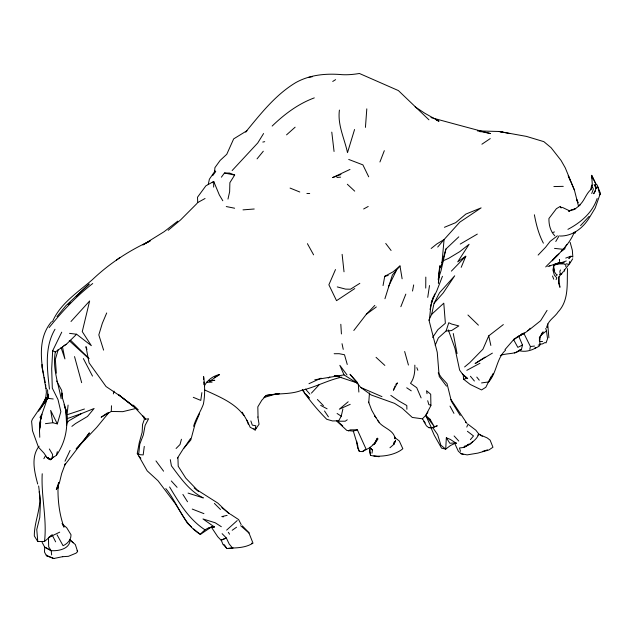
<?xml version="1.0" encoding="UTF-8"?>
<svg xmlns="http://www.w3.org/2000/svg" width="632" height="632" viewBox="0 0 632 632"><rect width="100%" height="100%" fill="white"/><g stroke="black" fill="none" stroke-linecap="round" stroke-linejoin="round"><path stroke-width="0.95" d="M414.829 365.154C415.027 371.387 414.394 378.189 410.516 383.316L416.741 387.708L421.109 397.907M339.416 110.079C337.409 124.939 344.48 138.503 347.497 152.66L354.568 129.505M425.731 288.089L425.81 277.093M558.538 277.369L559.944 287.315L558.491 282.86L558.538 277.369L563.112 271.8M213.648 187.119L213.727 181.471L205.898 185.808L197.516 197.224L197.713 202.556L196.686 203.773L180.657 219.857L168.183 230.301M48.696 398.437L47.945 398.579L48.016 394.155L48.696 398.437L53.214 398.99M48.435 537.516L48.696 546.862L51.066 550.606L44.706 547.138L42.099 542.303M39.137 491.783C42.186 506.919 34.152 521.021 34.326 535.952L37.794 541.553L44.524 541.466C47.147 518.754 41.001 496.389 42.218 473.755M58.033 485.479C57.646 499.517 59.179 513.958 63.998 527.167L62.813 524.971M47.834 395.6L47.558 389.731M42.02 364.49L41.941 367.216L43.837 375.337M107.551 412.822L101.136 417.231L111.295 411.464L111.477 405.768M567.52 268.592C566.809 283.452 569.274 300.089 558.127 311.9C554.754 317.343 547.336 320.78 546.949 327.66L547.723 323.947L548.884 337.844M177.908 457.442L178.208 466.242L185.792 478.132L197.287 490.037L217.811 503.088L228.792 513.539M61.746 332.163L52.669 350.768L51.69 368.859L52.306 388.135L58.026 399.669L60.862 411.693L57.33 423.89L52.796 422.729L45.441 423.661M368.748 402.742L369.467 392.938M456.628 443.474L450.15 439.343L446.334 437.802L445.71 449.123L441.547 448.127L434.231 435.172L430.977 427.698M66.684 425.328L67.34 415.611M439.39 268.711L438.387 283.286L439.998 265.637L438.948 274.035M365.438 127.395L366.805 108.854M558.491 282.86L559.233 276.35M68.082 405.096L67.071 414.75L84.443 409.007M39.792 427.595C39.247 415.738 46.492 405.657 47.874 394.226L47.945 398.579M39.769 437.289L39.476 430.345L40.875 417.618L39.911 424.846M144.278 446.389L143.188 454.922L138.629 454.59L139.783 444.114L143.345 434.942L145.115 425.368L148.615 418.779L145.558 419.15L133.929 406.542L118.524 394.684L134.521 407.379M71.005 321.49L89.633 300.974L82.263 331.61L91.34 345.665L76.606 334.241L66.384 344.258L55.34 351.961C52.322 367.816 58.286 383.324 61.154 398.713M438.252 279.636L438.6 276.832M518.651 335.963L522.482 345.056L521.408 349.607L518.256 350.807M201.877 392.606L200.779 400.404L193.281 397.323M556.286 275.441L557.321 274.88L556.097 274.241L553.703 270.733L553.829 265.551M70.105 540.613C69.204 549.2 58.144 551.159 51.192 550.662L44.706 547.138L44.493 552.028L46.413 555.773L53.799 558.514L62.694 556.658M565.798 266.593L565.79 264.871L563.799 263.907L556.049 263.923M578.659 205.835C584.387 201.537 585.611 194.111 590.92 189.568L591.584 185.002L593.361 189.102L591.734 193.518M39.476 430.345L40.187 425.573M40.472 423.661L40.756 421.757M41.175 418.89L41.886 414.126L39.958 417.46M427.738 297.348L429.515 285.538M434.058 303.305L443.222 292.924L454.708 275.797L439.509 292.782L434.058 303.305L431.696 314.309L428.757 320.29M208.252 184.481L209.382 179.204L214.596 171.651L214.927 167.646L220.149 160.41L226.77 154.287L233.666 138.882L246.954 130.713L245.722 132.096M371.979 453.207L372.485 450.15L370.012 447.44M53.293 456.928L50.876 459.567L46.847 457.513L50.197 459.717L52.037 458.161L52.638 454.519L49.328 448.981M242.151 412.167L247.547 421.465L250.169 427.256L255.131 429.934L255.826 425.771L252.294 425.131L250.857 420.959M383.047 285.577L384.738 276.334L393.183 271.76L399.985 265.946L402.126 278.791M556.081 279.66L556.832 277.875L554.335 275.078L552.937 270.038L553.964 264.603M57.891 488.386L58.958 482.619M191.559 527.088L187.435 523.312L175.562 504.004L158 480.747L147.177 470.848L137.263 453.357L139.269 442.653L142.184 432.201L142.524 424.53L144.452 419.15L142.864 415.738M412.514 291.044L413.683 284.921M529.813 349.377L530.406 346.541L523.936 333.538L521.124 334.328M227.978 199.088L229.637 191.749L229.882 182.672L234.67 175.048L229.574 173.065L224.447 173.026L221.382 177.181M304.245 392.077L302.341 389.826C309.467 400.388 317.801 410.215 326.72 419.269L332.55 420.952L338.689 420.793L341.233 416.212L342.9 408.975M569.432 263.086L569.74 261.727L569.235 263.362L569.708 262.628M430.037 309.514L432.849 297.751M52.037 458.161L56.414 455.348L57.307 451.659M393.649 444.146L395.514 440.773L393.649 444.146L394.186 441.95M458.785 236.85L445.931 249.024L441.002 270.812L438.284 279.139M113.349 393.902L114.06 391.145M440.749 267.297L445.931 249.024M181.439 439.256L180.025 444.517L176.083 448.491M384.943 298.731L392.369 275.038L399.985 265.946M58.263 349.377L55.355 359.363L56.335 373.141M46.413 555.773L46.65 554.991M446.113 330.978L448.767 322.731L451.746 324.09L458.832 325.915L451.532 330.591L446.113 330.978L438.363 337.93L435.179 345.293M58.713 482.493L56.327 489.642L59.653 481.829L61.675 473.542L65.373 463.596L64.764 465.041L89.373 432.865L84.775 439.193L76.14 448.965L96.609 427.524L108.807 412.68M434.705 294.022L430.977 304.735L429.254 321.206L437.249 352.332L439.201 376.443L446.508 386.144M38.702 411.234L39.682 408.548L46.144 397.789L47.811 398.286L39.563 409.733L47.408 398.484M193.605 426.308C195.794 418.455 200.565 411.827 203.354 404.235C205.147 395.111 204.902 385.773 203.615 376.601L203.717 379.295M590.92 189.568L591.789 187.238M43.687 403.019L45.733 397.591L46.373 392.512L46.065 387.977M379.927 161.982L384.319 150.677M466.787 427.082L467.554 425.115M395.055 386.049L393.396 390.26L397.449 382.905L395.711 384.359M442.455 276.287L436.688 291.083L431.166 302.42M400.838 306.718L405.823 294.125M599.792 194.782L600.4 193.266L597.129 184.979L595.984 184.299L591.702 175.34L592.366 185.69M461.202 267.328L465.808 256.213L457.742 261.838L469.102 244.284L459.772 251.647L448.594 258.377L442.945 260.858L441.997 262.612L444.067 239.575L459.772 222.172L481.118 207.881L465.847 214.09L455.68 222.669L444.422 227.299M54.992 329.264C44.177 347.616 47.274 369.025 49.446 389.122M106.705 312.959L102.313 323.347L98.821 334.905L103.601 350.12M539.333 340.229L539.997 338.673L539.325 340.063M574.322 232.102C568.729 246.464 555.978 256.047 545.7 266.941M335.497 269.548L328.877 284.795L336.532 300.674L354.773 288.563M503.341 324.579L488.749 335.853L482.959 349.172L469.758 362.665L464.607 366.947M52.511 321.641C60.23 303.463 77.886 292.316 92.311 279.739C109.352 263.512 129.07 250.548 150.471 240.847M599.215 192.578L597.912 187.167L596.387 187.751L593.677 193.748L595.581 190.785M253.867 428.646L255.131 429.934L255.921 428.188M597.153 198.472C592.516 212.66 580.745 222.614 567.907 229.353M463.288 374.539L463.533 379.176L470.224 384.446L481.568 389.936L485.826 387.274L491.135 376.672M65.001 461.226L70.089 450.434M199.522 413.636L195.004 424.349L190.825 439.935L183.217 448.965L177.426 458.137M377.952 438.774L377.28 438.252L374.642 443.704L369.365 447.922L362.381 451.611L359.308 451.382L357.728 448.001L357.807 445.837L353.328 431.127L346.889 430.479L336.556 420.888M389.96 447.733L393.681 444.517L395.514 440.773M388.396 286.731L396.288 270.654M542.564 332.132L539.602 338.231L539.965 344.803L539.325 346.06L536.639 347.608M481.552 382.937L488.71 381.902L493.071 373.559M464.702 445.979L463.928 447.44L459.432 447.977L460.538 451.311M372.888 444.501L374.397 443.625L377.28 438.252M43.853 458.706L45.638 455.427M574.78 233.477L575.649 231.881M572.703 258.796L569.369 264.121M488.71 381.902C496.886 372.54 496.381 358.573 505.576 350.16M539.365 337.851L543.275 331.942M555.773 241.487L559.194 235.697M56.414 455.348C65.349 442.692 68.604 426.75 65.854 411.511L66.573 423.487M560.568 269.943L559.873 271.112L560.086 273.451L560.916 274.32L561.888 273.83M477.903 435.219L478.701 433.884L475.864 430.21L467.688 424.009M263.584 133.526L257.753 142.958L232.126 170.561M539.286 338.041L540.044 336.809M566.872 244.331L564.882 247.554L561.564 250.643M547.059 310.383L540.613 320.724L530.959 328.466M393.681 444.517L394.526 443.174M204.476 385.757C207.43 380.006 213.245 375.874 219.533 374.531L209.619 381.301M427.919 412.103L425.739 415.406L422.405 418.819L412.285 417.444L402.228 408.272L394.573 403.382L371.324 395.032L360.738 387.448L350.01 374.27L357.522 382.558M377.825 439.193L374.555 444.099L374.397 443.625M432.612 337.441L437.913 329.643L445.37 323.26L443.783 303.178L431.696 314.309M563.807 271.768L564.708 270.449L564.202 269.832M39.682 408.548L32.358 419.277L31.6 421.323L32.485 430.724L38.418 447.132L43.908 453.041L46.839 457.284L50.876 459.567L50.197 459.717L47.361 457.663L49.336 458.887M184.03 448.017L190.501 438.6M255.131 429.934L259.057 424.214L257.856 416.97M212.644 175.696L215.67 171.541L214.469 170.506M564.084 270.488L569.005 264.397L566.027 263.749M49.138 327.605C62.054 311.505 76.322 296.179 92.73 283.515M39.089 446.216C30.636 456.968 34.523 471.954 37.699 484.009M353.809 330.489L366.315 314.302L374.839 305.367M599.326 194.624L600.4 193.266L595.21 208.031L590.043 216.563C583.794 227.346 573.216 236.178 560.181 236.036M514.685 338.436L504.968 349.615M51.484 321.791C35.827 340.182 42.004 366.955 45.946 388.53M56.975 316.64L65.775 305.801L89.199 283.981L76.243 296.408M257.058 158.861L263.307 151.214M470.398 439.643L473.494 435.954L467.396 431.269M437.707 247.049L444.067 239.575L436.823 243.952L431.158 248.479M530.161 328.198L529.474 329.019M245.919 131.74C260.787 113.689 275.528 94.721 295.879 82.539C309.34 75.09 324.429 73.454 339.558 74.465C346.194 75.161 352.869 74.552 359.426 73.486L398.405 90.589L428.946 119.819M66.842 423.077L68.999 420.691L81.694 413.478L94.105 408.493L87.5 416.456L75.5 423.59L71.874 426.371M580.555 225.616L589.087 216.389M552.415 260.131L556.958 255.217M311.442 393.104L319.365 384.54M538.132 255.075L545.653 247.183L550.14 241.377L557.385 235.831M68.13 304.632L70.152 302.546M451.39 271.12L465.808 256.213M552.226 260.795L558.886 253.977M522.482 345.056L517.829 347.371L513.642 339.676L514.883 338.404M221.326 526.709L215.228 522.783L202.99 518.967L214.367 526.954C208.686 526.48 203.773 530.24 200.352 534.411L193.621 528.976M70.089 540.076L75.334 544.547L77.625 551.618L76.069 553.158L68.422 556.318L62.457 556.705M237.205 520.571L226.635 530.122M596.245 188.47L595.107 185.16L595.984 184.299M528.66 329.825C524.813 334.17 518.738 335.189 514.472 339.005M55.632 541.845L52.148 534.948L44.524 541.466M272.155 126.06C284.408 114.195 298.162 103.861 314.278 97.889M464.03 447.053L469.157 444.083L463.928 447.44L469.687 444.343L472.783 441.578M286.549 134.853L295.128 127.19M212.265 182.735L213.727 181.471L219.336 194.956L222.812 200.755M348.185 401.778L339.329 409.204L350.207 404.33M545.764 328.387L546.483 330.828L540.739 335.45M562.338 207.391L569.867 210.977L568.65 211.009L575.412 208.758L580.429 204.713M469.687 444.343C473.076 441.349 477.594 438.529 478.701 433.884L482.319 436.364M177.774 221.129L164.138 231.691L142.824 244.916L149.594 241.337M116.414 260.115L119.977 257.414M362.381 451.611L365.991 448.933L357.357 429.815L350.183 429.855L348.335 430.906M52.148 534.948L48.664 537.508L59.708 532.152M366.315 314.302L376.348 306.939M347.252 419.774L345.293 421.196L337.425 421.236L342.686 425.873M211.349 527.033L200.352 534.411C183.161 524.047 177.963 503.451 165.805 488.583M561.232 251.433L565.111 248.645M513.642 339.676L524.284 332.969L519.867 335.782M232.197 530.272L236.534 527.23M527.712 330.82L530.548 328.909M481.9 144.215L490.25 138.598M328.213 378.078L329.825 377.02M485.076 357.127L475.098 363.558L492.399 353.122M359.829 283.349L350.499 289.203L345.586 289.124L337.267 286.912M332.724 81.449L335.616 79.64M460.23 244.071L477.318 234.101M214.698 377.257L219.533 374.531M197.713 202.556L205.052 198.495M363.653 208.971L368.211 206.474M63.808 345.649L66.384 344.258M466.803 370.336L479.964 363.266M500.283 355.516C506.88 352.846 514.503 354.678 520.341 350.065M514.559 353.091L518.382 351.084M349.986 169.439L332.614 177.576L340.94 174.527M308.969 383.695L321.088 378.173M423.796 421.481L426.474 425.881L428.694 427.627L431.466 427.911L437.281 425.778L432.817 427.69L431.056 427.524M561.469 207.754L560.292 206.411L556.405 208.686L548.932 218.506C548.797 224.818 550.346 231.051 554.754 235.76M573.003 209.927L574.607 209.271M553.814 265.385L566.28 260.969M565.727 258.077L571.044 256.142L572.837 257.027L572.331 250.209L570.151 242.356M66.684 418.811L81.694 413.478M554.722 264.239L559.676 262.564L547.794 266.546M568.65 211.009L575.412 208.758M353.328 431.127L357.357 429.815M552.336 232.623L554.462 231.936M482.406 451.485L487.462 449.889M521.384 334.273L523.936 333.538M550.109 265.764L549.603 265.898M539.965 344.803L538.235 345.112M519.22 350.207L521.408 349.607M341.722 377.162C327.874 380.077 315.479 387.219 301.646 390.307C290.27 394.85 278.056 392.978 266.301 395.435L263.978 397.504L275.979 393.981L279.557 393.625L266.301 395.435L261.767 400.301L257.817 406.858L258.053 417.096M384.738 276.334L388.214 275.449M370.542 455.419L369.846 448.823L369.53 451.374L370.542 455.419C380.322 457.481 394.992 455.38 402.837 448.736L399.274 440.954L394.55 437.368M463.533 379.176L466.045 378.576L465.231 376.893M558.04 263.544L563.373 262.414L564.321 262.865M227.117 515.364L221.848 516.589L223.333 516.85M262.825 142.074L264.713 141.671M535.636 348.082L534.633 348.287L536.07 347.774C530.809 350.807 524.473 352.364 518.548 350.468M308.677 77.381L312.398 76.693M136.046 408.438L122.758 411.661L111.295 411.464M559.391 274.58L560.916 274.32M314.791 379.777L344.037 374.879L357.783 383.6M209.287 381.08L214.777 380.29L209.058 380.899M209.05 527.712L214.367 526.954L211.404 527.183L217.7 536.687L221.002 540.163L226.319 537.974L229.219 544.034L232.529 548.015C239.488 547.865 247.049 546.972 252.998 543.164L248.961 532.966L240.658 525.706M539.578 344.25L542.485 343.895L544.958 342.568L546.072 342.86L547.557 338.689L546.483 330.828M530.406 346.541L534.514 346.06M214.596 171.651L215.67 171.541M233.137 547.944L226.888 548.552L223.373 544.681M232.529 548.015L226.888 548.552L224.392 544.76M336.911 177.466L340.64 177.142M248.732 532.942L249.142 532.91L242.293 525.824M242.996 209.871L254.222 209.002M553.877 186.559L563.254 186.353M428.694 427.627L430.266 427.556M334.265 375.858L337.212 375.74M206.316 382.273L212.083 382.163M334.154 353.73L339.155 353.691L344.495 354.757L347.26 364.482M306.891 193.463L309.696 193.487M539.633 341.462L542.572 341.485M477.437 130.919L499.217 131.488L526.417 136.394L543.852 141.655L551.08 147.683L561.082 160.481L565.253 167.828L574.409 190.05L578.612 206.569M559.739 263.26L562.899 263.536M554.517 248.384L563.088 249.316M69.552 333.356L76.606 334.241M479.206 131.503L481.047 131.748M373.836 456.004L379.105 456.746M334.889 375.661L339.755 376.443M509.961 133.581L499.217 131.488L503.048 132.388M224.447 173.026L234.67 175.048M226.28 206.553L234.63 208.22M480.818 131.535L490.558 133.581C470.714 128.359 450.813 122.995 430.992 117.568M430.921 405.175L428.867 404.662L427.706 400.712M455.159 444.328L458.303 451.153L461.107 453.737L463.138 454.258M188.091 493.11L203.338 497.929C189.316 491.072 180.507 477.911 171.414 465.831L170.3 459.662M335.639 375.771L356.898 382.842M251.449 543.18L252.279 543.465M436.317 120.183L439.011 121.225L424.799 113.254L415.161 106.863M348.714 159.438L362.894 164.873L368.709 176.818M192.239 509.076L203.923 513.642M290.08 188.075L299.789 192.01M47.361 555.757L53.799 558.514M360.738 387.448L381.949 396.627M479.151 434.389L487.217 437.937L490.14 440.18L492.952 447.235L488.884 449.968L477.895 453.104L467.151 454.882L461.107 453.737M204.736 389.983C218.759 396.525 234.685 402.679 243.952 415.651M52.669 350.768L55.34 351.961M320.685 405.381L327.1 408.809M230.735 514.393L238.635 519.583L241.187 524.615M46.847 457.513L50.197 459.717M230.095 514.077L221.824 507.575M337.101 413.47L341.233 416.212M406.716 387.772L411.266 390.853M390.837 395.403L398.768 400.917L406.811 405.531L406.889 409.267M133.929 406.542L119.835 395.79L106.034 386.531L89.088 362.879L85.944 346.644L86.955 349.433M204.934 529.79C188.936 519.354 179.18 502.954 169.605 486.98M194.143 487.904L198.495 491.491M63.089 524.678L66.716 527.76L71.021 534.783C71.116 539.831 67.458 543.781 63.058 545.724L57.07 534.838M62.6 524.236L62.015 523.501M462.395 373.883L467.719 378.647L463.027 374.847L459.63 370.099L454.945 348.248L448.309 329.904M137.263 453.357L138.629 454.59M69.228 340.68L88.82 358.581M376.048 357.333L384.849 365.422M139.064 456.494L140.873 458.176M347.339 184.244L354.702 191.141M369.562 447.353L372.485 450.15M133.384 405.167L138.234 409.797M467.941 315.02L478.408 325.172M69.662 539.396L73.067 542.738M70.602 340.245L88.962 358.534M214.398 503.428L220.513 509.503M304.355 393.136L309.317 398.097L306.149 394.336M317.422 399.495L323.434 405.665M222.101 533.661L226.319 537.974L221.232 540.186L223.128 544.721M454.108 435.954L458.777 441.049M171.327 480.976L177.071 487.327M377.833 420.714C382.17 428.156 394.163 429.476 395.071 438.948L394.676 436.578M305.509 389.107L309.893 394.155M470.429 376.261L474.395 381.017M476.781 377.083L479.261 380.188M385.733 243.454L391.09 250.485M346.992 374.895L339.85 365.336L344.037 374.879M155.97 460.918L163.585 471.18M466.874 423.329L450.893 399.432M379.121 422.16L374.737 415.967L375.937 417.681L371.679 410.128L368.598 402.063M432.817 427.69L437.605 434.571L440.867 445.189L445.71 449.123L450.529 445.481L456.099 442.834L449.818 443.253L446.334 437.802M422.405 418.819L425.273 422.95M438.213 372.848L441.46 377.612L447.022 383.632L451.367 401.265L460.238 415.469M228.31 532.294L229.59 534.19M324.508 410.982L328.419 416.836M77.08 550.796L77.625 551.618M182.885 494.429L187.538 501.761M144.128 416.875L145.558 419.15M465.468 422.216L465.737 422.674M307.413 243.675L313.598 254.838M450 406.115L453.942 413.352M83.353 358.565L92.509 376.08M594.135 184.528L596.134 188.502M64.053 404.646L66.502 411.63L64.685 407.316M57.33 423.89L50.655 410.405L52.796 422.729M595.107 185.16L596.387 187.751M595.905 184.015L591.702 175.34L592.31 178.975M560.292 206.411L560.995 207.904M431.466 427.911L425.739 415.406L430.913 405.578L430.7 394.242L426.521 390.75L427.05 393.704M56.572 380.97L61.667 390.307L62.473 398.413L61.896 393.025L62.552 398.365L66.502 411.63M395.126 438.474L394.874 437.771M574.409 190.05L568.231 175.688L570.08 180.136M552.526 276.002L553.735 279.21M543.386 243.178C538.669 234.188 536.26 224.747 534.372 214.777M416.82 367.674L417.839 370.289M246.828 420.272L248.4 424.467M359.308 451.382L357.222 445.592L356.685 441.231M61.035 347.466L64.922 358.921L62.426 346.652M553.561 267.462L554.643 270.82M404.654 351.51L408.438 365.051M74.537 356.59L81.654 382.668M453.255 333.498L457.054 353.565M488.749 335.853L490.843 345.443M342.031 343.705L343.247 349.362M51.192 550.662L51.65 554.959M44.256 377.146L45.212 382.558M45.528 384.359L45.844 386.168M334.059 151.475L331.784 132.127M342.125 254.348L344.021 271.792M38.647 485.953L40.48 501.16L39.784 517.434L36.767 529.569L37.794 541.553M358.32 384.138L358.858 392.061M340.814 324.279L341.422 333.949M203.828 381.989L203.931 384.69M570.807 256.379L568.942 258.346L570.807 256.379M430.021 419.237L425.739 415.406L434.303 426.639L430.021 419.237M577.34 200.478L576.534 199.317L578.035 202.825L577.34 200.478M559.589 261.142L559.415 259.523L559.589 261.142"/></g></svg>
